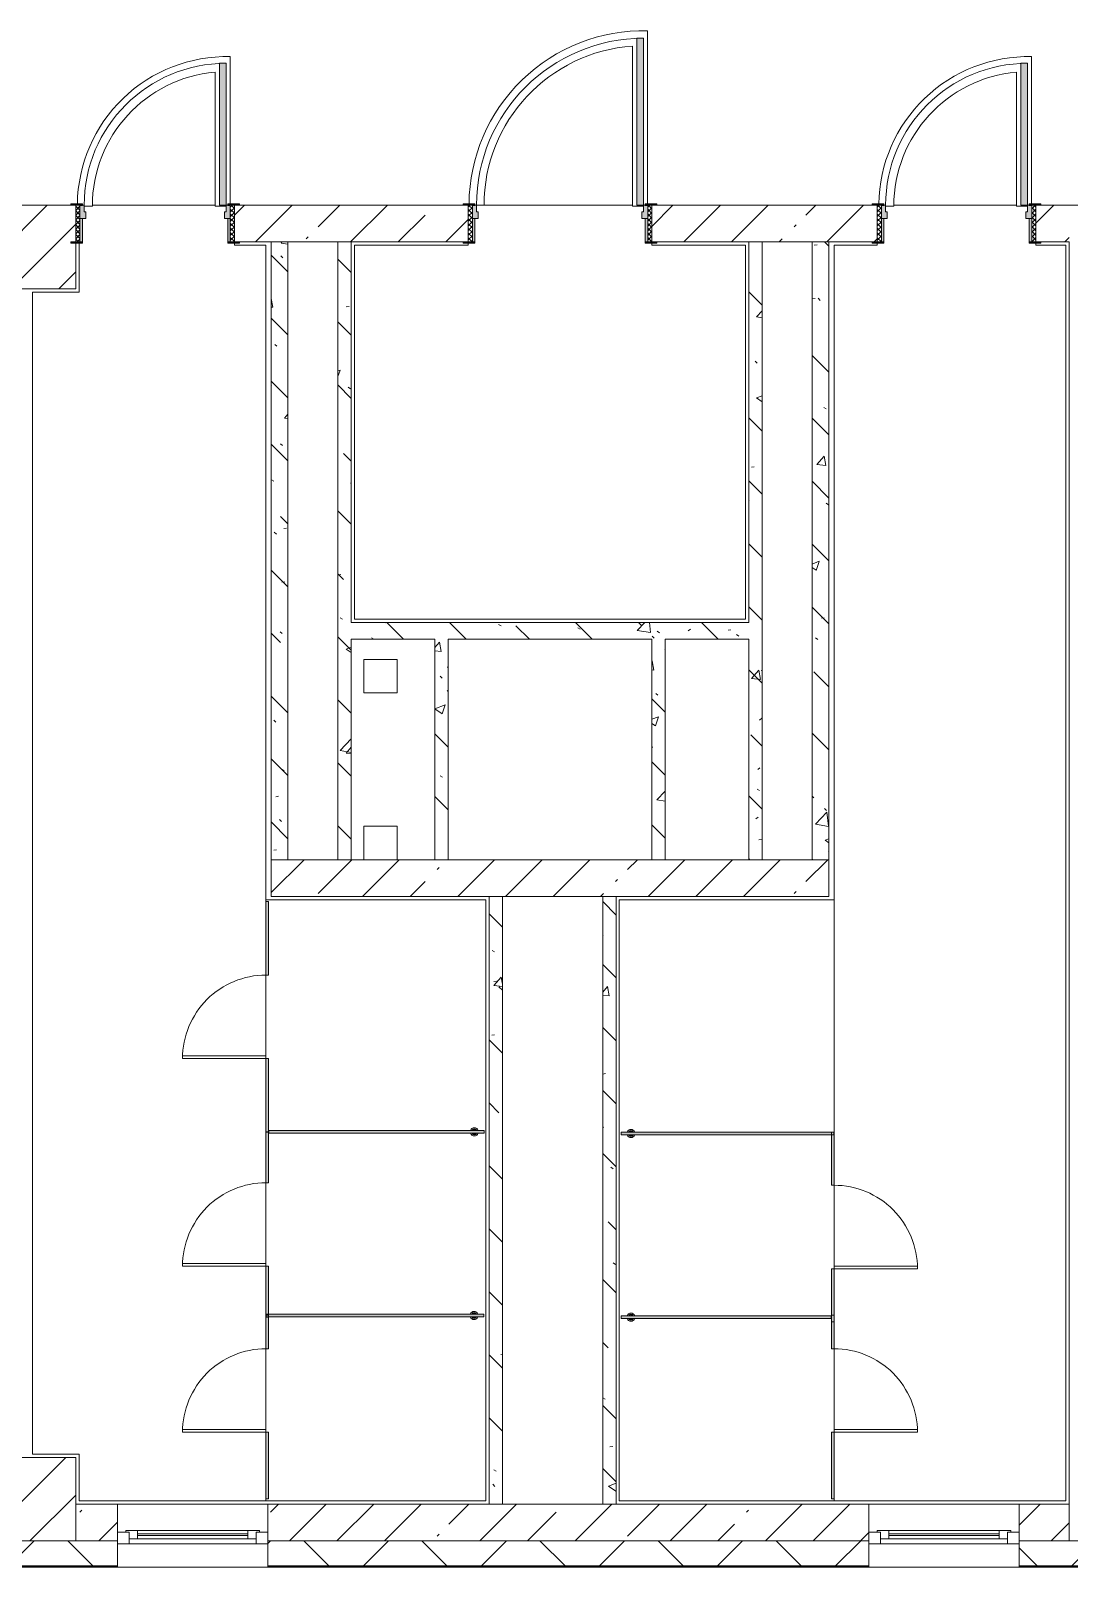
# Model space of a CAD drawing. Header units: millimetres. Extents: x -5524 to 188508, y -8553 to 29000.
# Drawn here: x 127138 to 133358, y -258 to 8945 of the extents above; entities that cross this region are included whole.
import ezdxf

# ---------------------------------------------------------------- set-up
doc = ezdxf.new("R2010")
doc.units = ezdxf.units.MM
for name, color, linetype, lineweight, true_color in [('A-DOOR-4', 7, 'Continuous', 5, 0xaaaaaa), ('A-DOOR-5', 7, 'Continuous', 5, 0xe2e2e2), ('A-DOOR-FRAM-4', 7, 'Continuous', 5, 0xe2e2e2), ('A-DOOR-FRAM-5', 7, 'Continuous', 5, 0xaaaaaa), ('A-FLOR-2', 7, 'Continuous', 5, 0xaaaaaa), ('A-GENM-3', 7, 'Continuous', 5, 0xe2ddcd), ('I-WALL-4', 7, 'Continuous', 5, 0x787878)]:
    doc.layers.add(name, color=color, linetype=linetype, lineweight=lineweight, true_color=true_color)
for name, color, linetype, lineweight in [('A-DOOR-7', 7, 'Continuous', 5), ('A-GENM', 7, 'Continuous', 5), ('A-GLAZ-2', 7, 'Continuous', 5), ('A-WALL', 7, 'Continuous', 9), ('A-WALL-2', 7, 'Continuous', 5), ('I-WALL-2', 7, 'Continuous', 5), ('S-COLS-2', 7, 'Continuous', 5)]:
    doc.layers.add(name, color=color, linetype=linetype, lineweight=lineweight)
pattern_1 = [(45, (61498, 0), (-285.1231, 285.1231), []), (45, (61783.12, 0), (-285.1231, 285.1231), [504.031, -100.806, 16.764, -84.042])]
pattern_2 = [(135, (61498, 0), (-377.1708, -377.1708), [533.4, -88.9, 17.78, -88.9]), (135, (61498, 376.94), (-377.1708, -377.1708), []), (50, (61498, 0), (637.6445, -55.7866), [66.675, -733.425]), (355, (61498, 0), (-123.3494, 668.699), [53.34, -586.74]), (100.451, (61551.14, -4.65), (514.299, 612.908), [56.665, -623.315]), (46.184, (61498, 177.8), (948.7764, -147.15), [100.012, -1100.137]), (96.636, (61577.1, 165.5), (830.909, 865.997), [84.998, -934.973]), (351.184, (61498, 177.8), (830.918, 865.988), [80.01, -880.11]), (21, (61586.9, 133.35), (530.6506, -357.9283), [66.675, -733.425]), (326, (61586.9, 133.35), (216.308, 644.6585), [53.34, -586.74]), (71.451, (61631.1, 103.5), (746.9596, 286.7243), [56.665, -623.315]), (37.5, (61498, 0), (10.8105, 295.9426), [16.764, -562.864, 16.764, -578.866, -588.962]), (37.5, (61498, 0), (10.8105, 295.9426), [-1175.258, 16.764, -572.198]), (7.5, (61498, 0), (233.8692, 350.6318), [16.764, -322.834, 16.764, -549.529, -224.472]), (7.5, (61498, 0), (233.8692, 350.6318), [-905.891, 16.764, -207.708]), (327.5, (61299.75, 0), (474.5678, -20.0513), [16.764, -205.486, 16.764, -676.656, -920.115]), (327.5, (61299.75, 0), (474.5678, -20.0513), [-915.67, 16.764, -903.351]), (317.5, (61210.85, 0), (518.4522, 88.9934), [16.764, -272.161, 16.764, -443.738, -653.415]), (317.5, (61210.85, 0), (518.4522, 88.9934), [-749.427, 16.764, -636.651])]

# ---------------------------------------------------------------- blocks, each defined once
blk = doc.blocks.new('BSC_Колонна _Прямоугольная - 500х500-V42-3_6_1_птичка')
at = {"layer": 'S-COLS-2'}
h = blk.add_hatch(dxfattribs=at)
h.set_pattern_fill('FP_55', color=256, style=0, pattern_type=2)
h.set_pattern_definition([(45, (-65660, -150), (-285.1231, 285.1231), []), (45, (-65374.88, -150), (-285.1231, 285.1231), [504.031, -100.806, 16.764, -84.042])])
h.paths.add_polyline_path([(250, -250), (250, 250), (-250, 250), (-250, -250)])
for p, q in [((250, 250), (-250, 250)), ((-250, 250), (-250, -250)), ((250, -250), (250, 250)), ((-250, -250), (250, -250))]:
    blk.add_line(p, q, dxfattribs=at)
blk = doc.blocks.new('BSC_Колонна _Прямоугольная - 500х500-V45-3_6_1_птичка')
at = {"layer": 'S-COLS-2'}
h = blk.add_hatch(dxfattribs=at)
h.set_pattern_fill('FP_58', color=256, style=0, pattern_type=2)
h.set_pattern_definition([(45, (-65660, -7650), (-285.1231, 285.1231), []), (45, (-65374.88, -7650), (-285.1231, 285.1231), [504.031, -100.806, 16.764, -84.042])])
h.paths.add_polyline_path([(250, -250), (250, 22), (220, 22), (220, 30), (250, 30), (250, 250), (-250, 250), (-250, -250), (220, -250)])
for p, q in [((220, 250), (-250, 250)), ((-250, 250), (-250, -250)), ((250, -250), (250, 22)), ((-250, -250), (250, -250))]:
    blk.add_line(p, q, dxfattribs=at)
blk = doc.blocks.new('120_Окно_СКБ_1Ст - 120_Окно_СКБ_1Ст 900х2500_h_-V60-3_6_1_птичка')
at = {"layer": 'A-GLAZ-2'}
for p, q in [((-450, -127), (-450, -57)), ((-450, -57), (-380, -57)), ((450, -57), (-450, -57)), ((-380, -57), (-380, -127)), ((380, -87), (-380, -87)), ((-380, -87), (-380, -127)), ((-330, -137), (-330, -87)), ((330, -137), (330, -87)), ((380, -127), (380, -57)), ((380, -57), (450, -57)), ((380, -127), (380, -87)), ((450, -57), (450, -127)), ((-380, -127), (-450, -127)), ((-450, -127), (-400, -127)), ((-380, -127), (-400, -127)), ((-400, -127), (-400, -137)), ((-400, -137), (400, -137)), ((400, -137), (-400, -137)), ((-330, -107), (330, -107)), ((330, -117), (-330, -117)), ((450, -127), (380, -127)), ((400, -127), (380, -127)), ((400, -127), (450, -127)), ((400, -137), (400, -127))]:
    blk.add_line(p, q, dxfattribs=at)
blk = doc.blocks.new('110_Дверь_СКБ_1Ст_Внутренняя1 - Д-7_л__950x2100h_Туалет-21784696-3_6_1_птичка')
at = {"layer": 'A-DOOR-4'}
h = blk.add_hatch(dxfattribs=at)
h.set_pattern_fill('FP_84', color=256, style=0, pattern_type=2)
h.set_pattern_definition([(135, (1826.41, 174.685), (-14.14214, -14.14214), []), (225, (1826.41, 174.685), (14.14214, -14.14214), [])])
h.paths.add_polyline_path([(487.5, -110), (487.5, 110), (462.5, 110), (462.5, -110)])
at = {"layer": 'A-DOOR-5'}
h = blk.add_hatch(color=256, dxfattribs=at)
h.paths.add_polyline_path([(462.5, 30), (462.5, 110), (437.5, 110), (437.5, 70), (427.5, 70), (427.5, 30)])
h.paths.add_polyline_path([(-402.5, 30), (-402.5, 70), (-412.5, 70), (-412.5, 110), (-437.5, 110), (-437.5, 30)])
at = {"layer": 'A-DOOR-FRAM-4'}
for points in [[(397.5, 110), (437.5, 110), (437.5, 960), (397.5, 960), (397.5, 539.7)], [(-422.5, 110), (-422.5, 118), (-492.5, 118), (-492.5, 110)], [(517.5, 110), (517.5, 118), (447.5, 118), (447.5, 110)], [(-422.5, -110), (-422.5, 30), (-437.5, 30), (-437.5, -110)], [(462.5, -110), (462.5, 30), (447.5, 30), (447.5, -110)], [(-422.5, -118), (-422.5, -110), (-492.5, -110), (-492.5, -118)], [(517.5, -118), (517.5, -110), (447.5, -110), (447.5, -118)]]:
    blk.add_hatch(color=256, dxfattribs=at).paths.add_polyline_path(points)
at = {"layer": 'A-DOOR-FRAM-5'}
h = blk.add_hatch(dxfattribs=at)
h.set_pattern_fill('FP_85', color=256, style=0, pattern_type=2)
h.set_pattern_definition([(45, (-296.384, 174.685), (-14.1421, 14.1421), []), (135, (-296.384, 174.685), (-14.1421, -14.1421), [])])
h.paths.add_polyline_path([(-437.5, -110), (-437.5, 110), (-462.5, 110), (-462.5, -110)])
at = {"layer": 'A-DOOR-4'}
for p, q in [((437.5, 960), (397.5, 960)), ((397.5, 960), (397.5, 110)), ((437.5, 110), (437.5, 960)), ((397.5, 110), (437.5, 110))]:
    blk.add_line(p, q, dxfattribs=at)
blk.add_arc((437.5, 110), 850, 90, 180, dxfattribs=at)
at = {"layer": 'A-DOOR-FRAM-5'}
for p, q in [((-422.5, 118), (-492.5, 118)), ((-492.5, 118), (-492.5, 110)), ((-492.5, 110), (-422.5, 110)), ((-437.5, 110), (-462.5, 110)), ((-462.5, 110), (-462.5, -110)), ((-412.5, 110), (-437.5, 110)), ((-437.5, 110), (-437.5, 30)), ((-437.5, -110), (-437.5, 110)), ((-422.5, 110), (-437.5, 110)), ((-437.5, 110), (-437.5, 109)), ((-437.5, 109), (-422.5, 109)), ((-422.5, 110), (-422.5, 118)), ((-422.5, 109), (-422.5, 110)), ((-412.5, 70), (-412.5, 110)), ((437.5, 110), (437.5, 70)), ((462.5, 110), (437.5, 110)), ((517.5, 118), (447.5, 118)), ((447.5, 118), (447.5, 110)), ((462.5, 110), (447.5, 110)), ((447.5, 110), (447.5, 109)), ((447.5, 110), (517.5, 110)), ((447.5, 109), (462.5, 109)), ((462.5, 30), (462.5, 110)), ((487.5, 110), (462.5, 110)), ((462.5, 110), (462.5, -110)), ((462.5, 109), (462.5, 110)), ((487.5, -110), (487.5, 110)), ((517.5, 110), (517.5, 118)), ((-437.5, 30), (-402.5, 30)), ((-422.5, 30), (-437.5, 30)), ((-437.5, 30), (-437.5, -110)), ((-422.5, -110), (-422.5, 30)), ((-402.5, 70), (-412.5, 70)), ((-402.5, 30), (-402.5, 70)), ((437.5, 70), (427.5, 70)), ((427.5, 70), (427.5, 30)), ((427.5, 30), (462.5, 30)), ((462.5, 30), (447.5, 30)), ((447.5, 30), (447.5, -110)), ((462.5, -110), (462.5, 30)), ((-422.5, -110), (-492.5, -110)), ((-492.5, -110), (-492.5, -118)), ((-492.5, -118), (-422.5, -118)), ((-462.5, -110), (-437.5, -110)), ((-437.5, -110), (-422.5, -110)), ((-422.5, -118), (-422.5, -110)), ((447.5, -110), (462.5, -110)), ((517.5, -110), (447.5, -110)), ((447.5, -110), (447.5, -118)), ((447.5, -118), (517.5, -118)), ((462.5, -110), (487.5, -110)), ((517.5, -118), (517.5, -110))]:
    blk.add_line(p, q, dxfattribs=at)
blk = doc.blocks.new('110_Дверь_СКБ_1Ст_Внутренняя1 - Д-4 1100x2100h_су мгн-V69-3_6_1_птичка')
at = {"layer": 'A-DOOR-4'}
h = blk.add_hatch(dxfattribs=at)
h.set_pattern_fill('FP_38', color=256, style=0, pattern_type=2)
h.set_pattern_definition([(135, (1751.41, 174.685), (-14.14214, -14.14214), []), (225, (1751.41, 174.685), (14.14214, -14.14214), [])])
h.paths.add_polyline_path([(562.5, -110), (562.5, 110), (537.5, 110), (537.5, -110)])
at = {"layer": 'A-DOOR-5'}
h = blk.add_hatch(color=256, dxfattribs=at)
h.paths.add_polyline_path([(537.5, 30), (537.5, 110), (512.5, 110), (512.5, 70), (502.5, 70), (502.5, 30)])
h.paths.add_polyline_path([(-477.5, 30), (-477.5, 70), (-487.5, 70), (-487.5, 110), (-512.5, 110), (-512.5, 30)])
at = {"layer": 'A-DOOR-FRAM-4'}
for points in [[(472.5, 110), (512.5, 110), (512.5, 1110), (472.5, 1110)], [(-497.5, 110), (-497.5, 118), (-567.5, 118), (-567.5, 110)], [(592.5, 110), (592.5, 118), (522.5, 118), (522.5, 110)], [(-497.5, -110), (-497.5, 30), (-512.5, 30), (-512.5, -110)], [(537.5, -110), (537.5, 30), (522.5, 30), (522.5, -110)], [(-497.5, -118), (-497.5, -110), (-567.5, -110), (-567.5, -118)], [(592.5, -118), (592.5, -110), (522.5, -110), (522.5, -118)]]:
    blk.add_hatch(color=256, dxfattribs=at).paths.add_polyline_path(points)
at = {"layer": 'A-DOOR-FRAM-5'}
h = blk.add_hatch(dxfattribs=at)
h.set_pattern_fill('FP_39', color=256, style=0, pattern_type=2)
h.set_pattern_definition([(45, (-371.384, 174.685), (-14.1421, 14.1421), []), (135, (-371.384, 174.685), (-14.1421, -14.1421), [])])
h.paths.add_polyline_path([(-512.5, -110), (-512.5, 110), (-537.5, 110), (-537.5, -110)])
at = {"layer": 'A-DOOR-4'}
for p, q in [((512.5, 1110), (472.5, 1110)), ((472.5, 1110), (472.5, 110)), ((512.5, 110), (512.5, 1110)), ((472.5, 110), (512.5, 110))]:
    blk.add_line(p, q, dxfattribs=at)
blk.add_arc((512.5, 110), 1000, 90, 180, dxfattribs=at)
at = {"layer": 'A-DOOR-FRAM-5'}
for p, q in [((-497.5, 118), (-567.5, 118)), ((-567.5, 118), (-567.5, 110)), ((-567.5, 110), (-497.5, 110)), ((-512.5, 110), (-537.5, 110)), ((-537.5, 110), (-537.5, -110)), ((-487.5, 110), (-512.5, 110)), ((-512.5, 110), (-512.5, 30)), ((-512.5, -110), (-512.5, 110)), ((-497.5, 110), (-512.5, 110)), ((-512.5, 110), (-512.5, 109)), ((-512.5, 109), (-497.5, 109)), ((-497.5, 110), (-497.5, 118)), ((-497.5, 109), (-497.5, 110)), ((-487.5, 70), (-487.5, 110)), ((512.5, 110), (512.5, 70)), ((537.5, 110), (512.5, 110)), ((592.5, 118), (522.5, 118)), ((522.5, 118), (522.5, 110)), ((537.5, 110), (522.5, 110)), ((522.5, 110), (522.5, 109)), ((522.5, 110), (592.5, 110)), ((522.5, 109), (537.5, 109)), ((537.5, 30), (537.5, 110)), ((562.5, 110), (537.5, 110)), ((537.5, 110), (537.5, -110)), ((537.5, 109), (537.5, 110)), ((562.5, -110), (562.5, 110)), ((592.5, 110), (592.5, 118)), ((-512.5, 30), (-477.5, 30)), ((-497.5, 30), (-512.5, 30)), ((-512.5, 30), (-512.5, -110)), ((-497.5, -110), (-497.5, 30)), ((-477.5, 70), (-487.5, 70)), ((-477.5, 30), (-477.5, 70)), ((512.5, 70), (502.5, 70)), ((502.5, 70), (502.5, 30)), ((502.5, 30), (537.5, 30)), ((537.5, 30), (522.5, 30)), ((522.5, 30), (522.5, -110)), ((537.5, -110), (537.5, 30)), ((-497.5, -110), (-567.5, -110)), ((-567.5, -110), (-567.5, -118)), ((-567.5, -118), (-497.5, -118)), ((-537.5, -110), (-512.5, -110)), ((-512.5, -110), (-497.5, -110)), ((-497.5, -118), (-497.5, -110)), ((522.5, -110), (537.5, -110)), ((592.5, -110), (522.5, -110)), ((522.5, -110), (522.5, -118)), ((522.5, -118), (592.5, -118)), ((537.5, -110), (562.5, -110)), ((592.5, -118), (592.5, -110))]:
    blk.add_line(p, q, dxfattribs=at)
blk = doc.blocks.new('131_Сантехническая перегородка_Дверь_ поз_4 - СД-1-V149-3_6_1_птичка')
at = {"layer": 'A-GENM-3'}
for points in [[(-190, -8), (250, -8), (250, 8), (-190, 8)], [(750, -8), (1190, -8), (1190, 8), (750, 8)]]:
    blk.add_hatch(color=256, dxfattribs=at).paths.add_polyline_path(points)
at = {"layer": 'A-DOOR-7'}
for p, q in [((266, 508), (250, 508)), ((250, 8), (250, 508)), ((266, 8), (266, 508)), ((266, 8), (250, 8))]:
    blk.add_line(p, q, dxfattribs=at)
blk.add_arc((250, 8), 500, 360, 90, dxfattribs=at)
at = {"layer": 'A-GENM'}
for p, q in [((250, 8), (-190, 8)), ((-190, 8), (-190, -8)), ((250, -8), (250, 8)), ((1190, 8), (750, 8)), ((750, 8), (750, -8)), ((1190, -8), (1190, 8)), ((-190, -8), (250, -8)), ((750, -8), (1190, -8))]:
    blk.add_line(p, q, dxfattribs=at)
blk = doc.blocks.new('131_Сантехническая перегородка_Дверь - СД-1-V150-3_6_1_птичка')
at = {"layer": 'A-GENM-3'}
for points in [[(0, -8), (317.3, -8), (317.3, 8), (0, 8)], [(817.3, -8), (1134.7, -8), (1134.7, 8), (817.3, 8)]]:
    blk.add_hatch(color=256, dxfattribs=at).paths.add_polyline_path(points)
at = {"layer": 'A-DOOR-7'}
for p, q in [((333.3, -8), (317.3, -8)), ((317.3, -8), (317.3, -508)), ((333.3, -8), (333.3, -508)), ((333.3, -508), (317.3, -508))]:
    blk.add_line(p, q, dxfattribs=at)
blk.add_arc((317.3, -8), 500, 270, 0, dxfattribs=at)
at = {"layer": 'A-GENM'}
for p, q in [((317.3, 8), (0, 8)), ((0, 8), (0, -8)), ((317.3, -8), (317.3, 8)), ((1134.7, 8), (817.3, 8)), ((817.3, 8), (817.3, -8)), ((1134.7, -8), (1134.7, 8)), ((0, -8), (317.3, -8)), ((817.3, -8), (1134.7, -8))]:
    blk.add_line(p, q, dxfattribs=at)
blk = doc.blocks.new('131_Сантехническая перегородка_Дверь - СД-1-V151-3_6_1_птичка')
at = {"layer": 'A-GENM-3'}
for points in [[(0, -8), (305.2, -8), (305.2, 8), (0, 8)], [(805.2, -8), (1110.4, -8), (1110.4, 8), (805.2, 8)]]:
    blk.add_hatch(color=256, dxfattribs=at).paths.add_polyline_path(points)
at = {"layer": 'A-DOOR-7'}
for p, q in [((321.2, 508), (305.2, 508)), ((305.2, 8), (305.2, 508)), ((321.2, 8), (321.2, 508)), ((321.2, 8), (305.2, 8))]:
    blk.add_line(p, q, dxfattribs=at)
blk.add_arc((305.2, 8), 500, 360, 90, dxfattribs=at)
at = {"layer": 'A-GENM'}
for p, q in [((305.2, 8), (0, 8)), ((0, 8), (0, -8)), ((305.2, -8), (305.2, 8)), ((1110.4, 8), (805.2, 8)), ((805.2, 8), (805.2, -8)), ((1110.4, -8), (1110.4, 8)), ((0, -8), (305.2, -8)), ((805.2, -8), (1110.4, -8))]:
    blk.add_line(p, q, dxfattribs=at)
blk = doc.blocks.new('131_Сантехническая перегородка_Дверь_сдвиг_ - СД-1-V152-3_6_1_птичка')
at = {"layer": 'A-GENM-3'}
for points in [[(0, -8), (400, -8), (400, 8), (0, 8)], [(900, -8), (1100, -8), (1100, 8), (900, 8)]]:
    blk.add_hatch(color=256, dxfattribs=at).paths.add_polyline_path(points)
at = {"layer": 'A-DOOR-7'}
for p, q in [((416, 508), (400, 508)), ((400, 8), (400, 508)), ((416, 8), (416, 508)), ((416, 8), (400, 8))]:
    blk.add_line(p, q, dxfattribs=at)
blk.add_arc((400, 8), 500, 360, 90, dxfattribs=at)
at = {"layer": 'A-GENM'}
for p, q in [((400, 8), (0, 8)), ((0, 8), (0, -8)), ((400, -8), (400, 8)), ((1100, 8), (900, 8)), ((900, 8), (900, -8)), ((1100, -8), (1100, 8)), ((0, -8), (400, -8)), ((900, -8), (1100, -8))]:
    blk.add_line(p, q, dxfattribs=at)
blk = doc.blocks.new('131_Сантехническая перегородка_Дверь_сдвиг_ - СД-1-V153-3_6_1_птичка')
at = {"layer": 'A-GENM-3'}
for points in [[(0, -8), (400, -8), (400, 8), (0, 8)], [(900, -8), (1100, -8), (1100, 8), (900, 8)]]:
    blk.add_hatch(color=256, dxfattribs=at).paths.add_polyline_path(points)
at = {"layer": 'A-DOOR-7'}
for p, q in [((416, -8), (400, -8)), ((400, -8), (400, -508)), ((416, -8), (416, -508)), ((416, -508), (400, -508))]:
    blk.add_line(p, q, dxfattribs=at)
blk.add_arc((400, -8), 500, 270, 0, dxfattribs=at)
at = {"layer": 'A-GENM'}
for p, q in [((400, 8), (0, 8)), ((0, 8), (0, -8)), ((400, -8), (400, 8)), ((1100, 8), (900, 8)), ((900, 8), (900, -8)), ((1100, -8), (1100, 8)), ((0, -8), (400, -8)), ((900, -8), (1100, -8))]:
    blk.add_line(p, q, dxfattribs=at)
blk = doc.blocks.new('131_Сантехническая перегородка - СП-4-V154-3_6_1_птичка')
at = {"layer": 'A-GENM-3'}
blk.add_hatch(color=256, dxfattribs=at).paths.add_polyline_path([(1330, -8), (1330, 8), (55.2, 8), (55.2, -8), (796.4, -8)])
at = {"layer": 'A-GENM'}
for p, q in [((1330, 8), (55.2, 8)), ((55.2, 8), (55.2, -8)), ((1330, -8), (1330, 8)), ((55.2, -8), (1330, -8))]:
    blk.add_line(p, q, dxfattribs=at)
at = {"layer": 'A-GENM', "flags": 128}
for points in [[(126.7, 8), (126.3, 8.5), (126, 9), (125.6, 9.5), (125.2, 9.9), (124.8, 10.4), (124.4, 10.8), (123.9, 11.2), (123.5, 11.6), (123, 12), (122.5, 12.3), (122, 12.7), (121.5, 13), (121, 13.3), (120.5, 13.6), (119.9, 13.8), (119.4, 14), (118.8, 14.3), (118.2, 14.4), (117.6, 14.6), (117, 14.7), (116.5, 14.9), (115.9, 14.9), (115.3, 15), (114.7, 15.1), (114.1, 15.1), (113.5, 15.1), (112.8, 15), (112.2, 15), (111.7, 14.9), (111.1, 14.8), (110.5, 14.7), (109.9, 14.5), (109.3, 14.4), (108.7, 14.2), (108.2, 13.9), (107.6, 13.7), (107.1, 13.4), (106.5, 13.2), (106, 12.9), (105.5, 12.5), (105, 12.2), (104.5, 11.8), (104.1, 11.4), (103.6, 11), (103.2, 10.6), (102.8, 10.2), (102.4, 9.7), (102, 9.3), (101.6, 8.8), (101.3, 8.3), (101.1, 8)], [(101.1, -8), (101.4, -8.5), (101.8, -9), (102.2, -9.5), (102.6, -9.9), (103, -10.4), (103.4, -10.8), (103.8, -11.2), (104.3, -11.6), (104.7, -12), (105.2, -12.3), (105.7, -12.7), (106.2, -13), (106.8, -13.3), (107.3, -13.6), (107.9, -13.8), (108.4, -14), (109, -14.3), (109.6, -14.4), (110.1, -14.6), (110.7, -14.7), (111.3, -14.9), (111.9, -14.9), (112.5, -15), (113.1, -15.1), (113.7, -15.1), (114.3, -15.1), (114.9, -15), (115.5, -15), (116.1, -14.9), (116.7, -14.8), (117.3, -14.7), (117.9, -14.5), (118.5, -14.4), (119, -14.2), (119.6, -13.9), (120.2, -13.7), (120.7, -13.4), (121.2, -13.2), (121.7, -12.9), (122.3, -12.5), (122.7, -12.2), (123.2, -11.8), (123.7, -11.4), (124.1, -11), (124.6, -10.6), (125, -10.2), (125.4, -9.7), (125.8, -9.3), (126.1, -8.8), (126.5, -8.3), (126.7, -8)]]:
    blk.add_lwpolyline(points, dxfattribs=at)
at = {"layer": 'A-GENM'}
for radius, start, end in [(24.6, 19.91127, 160.08873), (17.6, 45, 135), (17.6, 45, 135), (15.1, 45, 135), (24.6, 199.91127, 340.08873), (17.6, 225, 315), (17.6, 225, 315), (15.1, 225, 315)]:
    blk.add_arc((113.9, 0), radius, start, end, dxfattribs=at)
blk = doc.blocks.new('131_Сантехническая перегородка - СП-4-V155-3_6_1_птичка')
at = {"layer": 'A-GENM-3'}
blk.add_hatch(color=256, dxfattribs=at).paths.add_polyline_path([(1330, -8), (1330, 8), (71.3, 8), (71.3, -8), (812.6, -8)])
at = {"layer": 'A-GENM'}
for p, q in [((1330, 8), (71.3, 8)), ((71.3, 8), (71.3, -8)), ((1330, -8), (1330, 8)), ((71.3, -8), (1330, -8))]:
    blk.add_line(p, q, dxfattribs=at)
at = {"layer": 'A-GENM', "flags": 128}
for points in [[(142.8, 8), (142.5, 8.5), (142.1, 9), (141.8, 9.5), (141.4, 9.9), (141, 10.4), (140.5, 10.8), (140.1, 11.2), (139.6, 11.6), (139.2, 12), (138.7, 12.3), (138.2, 12.7), (137.7, 13), (137.1, 13.3), (136.6, 13.6), (136.1, 13.8), (135.5, 14), (134.9, 14.3), (134.4, 14.4), (133.8, 14.6), (133.2, 14.7), (132.6, 14.9), (132, 14.9), (131.4, 15), (130.8, 15.1), (130.2, 15.1), (129.6, 15.1), (129, 15), (128.4, 15), (127.8, 14.9), (127.2, 14.8), (126.6, 14.7), (126, 14.5), (125.4, 14.4), (124.9, 14.2), (124.3, 13.9), (123.8, 13.7), (123.2, 13.4), (122.7, 13.2), (122.2, 12.9), (121.7, 12.5), (121.2, 12.2), (120.7, 11.8), (120.2, 11.4), (119.8, 11), (119.3, 10.6), (118.9, 10.2), (118.5, 9.7), (118.1, 9.3), (117.8, 8.8), (117.4, 8.3), (117.3, 8)], [(117.3, -8), (117.6, -8.5), (117.9, -9), (118.3, -9.5), (118.7, -9.9), (119.1, -10.4), (119.5, -10.8), (120, -11.2), (120.4, -11.6), (120.9, -12), (121.4, -12.3), (121.9, -12.7), (122.4, -13), (122.9, -13.3), (123.5, -13.6), (124, -13.8), (124.6, -14), (125.1, -14.3), (125.7, -14.4), (126.3, -14.6), (126.9, -14.7), (127.5, -14.9), (128.1, -14.9), (128.7, -15), (129.3, -15.1), (129.9, -15.1), (130.5, -15.1), (131.1, -15), (131.7, -15), (132.3, -14.9), (132.9, -14.8), (133.4, -14.7), (134, -14.5), (134.6, -14.4), (135.2, -14.2), (135.7, -13.9), (136.3, -13.7), (136.8, -13.4), (137.4, -13.2), (137.9, -12.9), (138.4, -12.5), (138.9, -12.2), (139.4, -11.8), (139.8, -11.4), (140.3, -11), (140.7, -10.6), (141.1, -10.2), (141.5, -9.7), (141.9, -9.3), (142.3, -8.8), (142.6, -8.3), (142.8, -8)]]:
    blk.add_lwpolyline(points, dxfattribs=at)
at = {"layer": 'A-GENM'}
for radius, start, end in [(24.6, 19.91127, 160.08873), (17.6, 45, 135), (17.6, 45, 135), (15.1, 45, 135), (24.6, 199.91127, 340.08873), (17.6, 225, 315), (17.6, 225, 315), (15.1, 225, 315)]:
    blk.add_arc((130, 0), radius, start, end, dxfattribs=at)
blk = doc.blocks.new('131_Сантехническая перегородка - СП-4-V156-3_6_1_птичка')
at = {"layer": 'A-GENM-3'}
blk.add_hatch(color=256, dxfattribs=at).paths.add_polyline_path([(1330, 8), (39.9, 8), (39.9, -8), (1330, -8)])
at = {"layer": 'A-GENM'}
for p, q in [((1330, 8), (39.9, 8)), ((39.9, 8), (39.9, -8)), ((1330, -8), (1330, 8)), ((39.9, -8), (1330, -8))]:
    blk.add_line(p, q, dxfattribs=at)
at = {"layer": 'A-GENM', "flags": 128}
for points in [[(111.4, 8), (111, 8.5), (110.7, 9), (110.3, 9.5), (109.9, 9.9), (109.5, 10.4), (109.1, 10.8), (108.6, 11.2), (108.2, 11.6), (107.7, 12), (107.2, 12.3), (106.7, 12.7), (106.2, 13), (105.7, 13.3), (105.2, 13.6), (104.6, 13.8), (104, 14), (103.5, 14.3), (102.9, 14.4), (102.3, 14.6), (101.7, 14.7), (101.1, 14.9), (100.6, 14.9), (100, 15), (99.4, 15.1), (98.7, 15.1), (98.1, 15.1), (97.5, 15), (96.9, 15), (96.3, 14.9), (95.8, 14.8), (95.2, 14.7), (94.6, 14.5), (94, 14.4), (93.4, 14.2), (92.9, 13.9), (92.3, 13.7), (91.8, 13.4), (91.2, 13.2), (90.7, 12.9), (90.2, 12.5), (89.7, 12.2), (89.2, 11.8), (88.8, 11.4), (88.3, 11), (87.9, 10.6), (87.5, 10.2), (87.1, 9.7), (86.7, 9.3), (86.3, 8.8), (86, 8.3), (85.8, 8)], [(85.8, -8), (86.1, -8.5), (86.5, -9), (86.9, -9.5), (87.2, -9.9), (87.6, -10.4), (88.1, -10.8), (88.5, -11.2), (89, -11.6), (89.4, -12), (89.9, -12.3), (90.4, -12.7), (90.9, -13), (91.5, -13.3), (92, -13.6), (92.6, -13.8), (93.1, -14), (93.7, -14.3), (94.3, -14.4), (94.8, -14.6), (95.4, -14.7), (96, -14.9), (96.6, -14.9), (97.2, -15), (97.8, -15.1), (98.4, -15.1), (99, -15.1), (99.6, -15), (100.2, -15), (100.8, -14.9), (101.4, -14.8), (102, -14.7), (102.6, -14.5), (103.2, -14.4), (103.7, -14.2), (104.3, -13.9), (104.8, -13.7), (105.4, -13.4), (105.9, -13.2), (106.4, -12.9), (106.9, -12.5), (107.4, -12.2), (107.9, -11.8), (108.4, -11.4), (108.8, -11), (109.3, -10.6), (109.7, -10.2), (110.1, -9.7), (110.5, -9.3), (110.8, -8.8), (111.2, -8.3), (111.4, -8)]]:
    blk.add_lwpolyline(points, dxfattribs=at)
at = {"layer": 'A-GENM'}
for radius, start, end in [(24.6, 19.91127, 160.08873), (17.6, 45, 135), (17.6, 45, 135), (15.1, 45, 135), (24.6, 199.91127, 340.08873), (17.6, 225, 315), (17.6, 225, 315), (15.1, 225, 315)]:
    blk.add_arc((98.6, 0), radius, start, end, dxfattribs=at)
blk = doc.blocks.new('131_Сантехническая перегородка - СП-4-V157-3_6_1_птичка')
at = {"layer": 'A-GENM-3'}
blk.add_hatch(color=256, dxfattribs=at).paths.add_polyline_path([(1330, 8), (25.5, 8), (25.5, -8), (1330, -8)])
at = {"layer": 'A-GENM'}
for p, q in [((1330, 8), (25.5, 8)), ((25.5, 8), (25.5, -8)), ((1330, -8), (1330, 8)), ((25.5, -8), (1330, -8))]:
    blk.add_line(p, q, dxfattribs=at)
at = {"layer": 'A-GENM', "flags": 128}
for points in [[(97, 8), (96.7, 8.5), (96.3, 9), (95.9, 9.5), (95.5, 9.9), (95.1, 10.4), (94.7, 10.8), (94.3, 11.2), (93.8, 11.6), (93.3, 12), (92.9, 12.3), (92.4, 12.7), (91.8, 13), (91.3, 13.3), (90.8, 13.6), (90.2, 13.8), (89.7, 14), (89.1, 14.3), (88.5, 14.4), (88, 14.6), (87.4, 14.7), (86.8, 14.9), (86.2, 14.9), (85.6, 15), (85, 15.1), (84.4, 15.1), (83.8, 15.1), (83.2, 15), (82.6, 15), (82, 14.9), (81.4, 14.8), (80.8, 14.7), (80.2, 14.5), (79.6, 14.4), (79.1, 14.2), (78.5, 13.9), (77.9, 13.7), (77.4, 13.4), (76.9, 13.2), (76.4, 12.9), (75.8, 12.5), (75.3, 12.2), (74.9, 11.8), (74.4, 11.4), (74, 11), (73.5, 10.6), (73.1, 10.2), (72.7, 9.7), (72.3, 9.3), (72, 8.8), (71.6, 8.3), (71.4, 8)], [(71.4, -8), (71.8, -8.5), (72.1, -9), (72.5, -9.5), (72.9, -9.9), (73.3, -10.4), (73.7, -10.8), (74.1, -11.2), (74.6, -11.6), (75.1, -12), (75.6, -12.3), (76.1, -12.7), (76.6, -13), (77.1, -13.3), (77.6, -13.6), (78.2, -13.8), (78.7, -14), (79.3, -14.3), (79.9, -14.4), (80.5, -14.6), (81.1, -14.7), (81.6, -14.9), (82.2, -14.9), (82.8, -15), (83.4, -15.1), (84, -15.1), (84.6, -15.1), (85.2, -15), (85.8, -15), (86.4, -14.9), (87, -14.8), (87.6, -14.7), (88.2, -14.5), (88.8, -14.4), (89.4, -14.2), (89.9, -13.9), (90.5, -13.7), (91, -13.4), (91.6, -13.2), (92.1, -12.9), (92.6, -12.5), (93.1, -12.2), (93.6, -11.8), (94, -11.4), (94.5, -11), (94.9, -10.6), (95.3, -10.2), (95.7, -9.7), (96.1, -9.3), (96.5, -8.8), (96.8, -8.3), (97, -8)]]:
    blk.add_lwpolyline(points, dxfattribs=at)
at = {"layer": 'A-GENM'}
for radius, start, end in [(24.6, 19.91127, 160.08873), (17.6, 45, 135), (17.6, 45, 135), (15.1, 45, 135), (24.6, 199.91127, 340.08873), (17.6, 225, 315), (17.6, 225, 315), (15.1, 225, 315)]:
    blk.add_arc((84.2, 0), radius, start, end, dxfattribs=at)

msp = doc.modelspace()

# ---------------------------------------------------------------- hatches: boundary and pattern name
at = {"layer": 'A-WALL-2'}
h = msp.add_hatch(dxfattribs=at)
h.set_pattern_fill('FP_68', color=256, style=0, pattern_type=2)
h.set_pattern_definition([(45, (61498, 0), (-353.5534, 353.5534), []), (135, (61498, 0), (-353.5534, -353.5534), [])])
h.paths.add_polyline_path([(137198, -250), (137198, -100), (133058, -100), (133058, -250), (137008.3, -250)])
h.paths.add_polyline_path([(123108, -250), (123108, -100), (122408, -100), (122408, -250), (123025.6, -250)])
h.paths.add_polyline_path([(125208, -250), (125758, -250), (125758, -100), (125208, -100)])
h.paths.add_polyline_path([(127408, -250), (127658, -250), (127658, -100), (126658, -100), (126658, -250), (126908, -250)])
h.paths.add_polyline_path([(131415.2, -250), (132158, -250), (132158, -100), (128558, -100), (128558, -250), (129550.9, -250)])
h.paths.add_polyline_path([(118364.7, -250), (119308, -250), (119308, -100), (118125.1, -100), (118125.1, -250)])
at = {"layer": 'I-WALL-2'}
h = msp.add_hatch(dxfattribs=at)
h.set_pattern_fill('FP_64', color=256, style=0, pattern_type=2)
h.set_pattern_definition(pattern_1)
h.paths.add_polyline_path([(129058, 7680), (129758, 7680), (129758, 7900), (128358, 7900), (128358, 7680), (128978, 7680)])
h.paths.add_polyline_path([(133279.6, 7680), (133358, 7680), (133358, 7900), (133158, 7900), (133158, 7680), (133188, 7680)])
h.paths.add_polyline_path([(130858, 7680), (132208, 7680), (132208, 7900), (130858, 7900), (130858, 7751.2)])
h = msp.add_hatch(dxfattribs=at)
h.set_pattern_fill('FP_64', color=256, style=0, pattern_type=2)
h.set_pattern_definition(pattern_1)
h.paths.add_polyline_path([(129883, 3760), (131918, 3760), (131918, 3980), (128578, 3980), (128578, 3760), (129550.9, 3760)])
h = msp.add_hatch(dxfattribs=at)
h.set_pattern_fill('FP_64', color=256, style=0, pattern_type=2)
h.set_pattern_definition(pattern_1)
h.paths.add_polyline_path([(127658, -100), (127658, 120), (127408, 120), (127408, -100)])
h.paths.add_polyline_path([(128558, -100), (132158, -100), (132158, 120), (128558, 120)])
h.paths.add_polyline_path([(133279.6, -100), (133358, -100), (133358, 120), (133058, 120), (133058, -100)])
at = {"layer": 'I-WALL-4'}
h = msp.add_hatch(dxfattribs=at)
h.set_pattern_fill('FP_72', color=256, style=0, pattern_type=2)
h.set_pattern_definition(pattern_2)
h.paths.add_polyline_path([(128678, 3980), (128678, 7680), (128578, 7680), (128578, 3980)])
h = msp.add_hatch(dxfattribs=at)
h.set_pattern_fill('FP_72', color=256, style=0, pattern_type=2)
h.set_pattern_definition(pattern_2)
h.paths.add_polyline_path([(128978, 3980), (129058, 3980), (129058, 7680), (128978, 7680), (128978, 4280.4)])
h = msp.add_hatch(dxfattribs=at)
h.set_pattern_fill('FP_72', color=256, style=0, pattern_type=2)
h.set_pattern_definition(pattern_2)
h.paths.add_polyline_path([(131518, 3980), (131518, 7680), (131438, 7680), (131438, 3980)])
h = msp.add_hatch(dxfattribs=at)
h.set_pattern_fill('FP_72', color=256, style=0, pattern_type=2)
h.set_pattern_definition(pattern_2)
h.paths.add_polyline_path([(131918, 3980), (131918, 7680), (131818, 7680), (131818, 3980)])
h = msp.add_hatch(dxfattribs=at)
h.set_pattern_fill('FP_72', color=256, style=0, pattern_type=2)
h.set_pattern_definition(pattern_2)
h.paths.add_polyline_path([(131438, 5300), (131438, 5400), (129058, 5400), (129058, 5300), (130938, 5300)])
h = msp.add_hatch(dxfattribs=at)
h.set_pattern_fill('FP_72', color=256, style=0, pattern_type=2)
h.set_pattern_definition(pattern_2)
h.paths.add_polyline_path([(129638, 3980), (129638, 5300), (129558, 5300), (129558, 3980)])
h = msp.add_hatch(dxfattribs=at)
h.set_pattern_fill('FP_72', color=256, style=0, pattern_type=2)
h.set_pattern_definition(pattern_2)
h.paths.add_polyline_path([(130938, 3980), (130938, 5300), (130858, 5300), (130858, 3980)])
h = msp.add_hatch(dxfattribs=at)
h.set_pattern_fill('FP_72', color=256, style=0, pattern_type=2)
h.set_pattern_definition(pattern_2)
h.paths.add_polyline_path([(129963, 120), (129963, 3760), (129883, 3760), (129883, 120)])
h = msp.add_hatch(dxfattribs=at)
h.set_pattern_fill('FP_72', color=256, style=0, pattern_type=2)
h.set_pattern_definition(pattern_2)
h.paths.add_polyline_path([(130643.9, 120), (130643.9, 3760), (130563.9, 3760), (130563.9, 120)])

# ---------------------------------------------------------------- linework, layer by layer
at = {"layer": 'A-FLOR-2'}
for p, q in [((130832.2, 7908), (130832.2, 8944.7)), ((130742.2, 8852.7), (130742.2, 7895.1)), ((128332.2, 7908), (128332.2, 8789.8)), ((133132.2, 7908), (133132.2, 8789.8)), ((128242.2, 8697), (128242.2, 7895.1)), ((133042.2, 8697), (133042.2, 7895.1)), ((127458, 7895.1), (127507.2, 7895.1)), ((127507.5, 7900), (128242.2, 7900)), ((128242.2, 7895.1), (128308, 7895.1)), ((129808, 7900), (129853, 7900)), ((130742.2, 7900), (129853, 7900)), ((130742.2, 7895.1), (130808, 7895.1)), ((132258, 7895.1), (132307.2, 7895.1)), ((132307.5, 7900), (133042.2, 7900)), ((133042.2, 7895.1), (133108, 7895.1)), ((127428, 7672), (127428, 7380)), ((128358, 7660), (128358, 7672)), ((128547, 7660), (128358, 7660)), ((128547, 7660), (128547, 3729)), ((129758, 7660), (129078, 7660)), ((129078, 7660), (129078, 5420)), ((129758, 7672), (129758, 7660)), ((130858, 7660), (130858, 7672)), ((131418, 7660), (130858, 7660)), ((131418, 5420), (131418, 7660)), ((132208, 7660), (131949, 7660)), ((131949, 2347.5), (131949, 7660)), ((132208, 7672), (132208, 7660)), ((133158, 7660), (133158, 7672)), ((133338, 7660), (133158, 7660)), ((133338, 140), (133338, 7660)), ((127428, 7380), (127148, 7380)), ((127148, 7380), (127148, 420)), ((129078, 5420), (131418, 5420)), ((129133, 4980), (129133, 5180)), ((129133, 5180), (129333, 5180)), ((129333, 5180), (129333, 4980)), ((129333, 4980), (129133, 4980)), ((129133, 3980), (129133, 4180)), ((129133, 4180), (129333, 4180)), ((129333, 4180), (129333, 3980)), ((129863, 3740), (128547, 3740)), ((129863, 140), (129863, 3740)), ((130663, 3740), (130663, 140)), ((131949, 3740), (130663, 3740)), ((128547, 2789), (128547, 3289)), ((128547, 1545.2), (128547, 2045.2)), ((131949, 2030.1), (131949, 1530.1)), ((128547, 551), (128547, 1051)), ((131949, 1051), (131949, 551)), ((127148, 420), (127428, 420)), ((127428, 420), (127428, 140)), ((127428, 140), (129863, 140)), ((128547, 140), (128547, 151)), ((130663, 140), (133338, 140)), ((131949, 151), (131949, 140))]:
    msp.add_line(p, q, dxfattribs=at)
for centre, radius, start, end in [((130808, 7900), 1045, 88.67391, 179.56055), ((130808, 7900), 955, 93.9518, 180), ((128312.2, 7895.1), 895, 88.71954, 179.17007), ((133112.2, 7895.1), 895, 88.71954, 179.17007), ((128312.2, 7895.1), 805, 94.98854, 180), ((133112.2, 7895.1), 805, 94.98854, 180)]:
    msp.add_arc(centre, radius, start, end, dxfattribs=at)
at = {"layer": 'A-WALL'}
for p, q in [((128678, 7680), (128578, 7680)), ((129058, 7680), (128978, 7680)), ((131518, 7680), (131438, 7680)), ((131918, 7680), (131818, 7680)), ((128578, 3980), (128678, 3980)), ((128978, 3980), (129058, 3980)), ((129558, 3980), (129638, 3980)), ((130858, 3980), (130938, 3980)), ((131438, 3980), (131518, 3980)), ((131818, 3980), (131918, 3980)), ((129963, 3760), (129883, 3760)), ((130643.9, 3760), (130563.9, 3760)), ((129883, 120), (129963, 120)), ((130563.9, 120), (130643.9, 120)), ((127658, -100), (127408, -100)), ((132158, -100), (128558, -100)), ((133058, -100), (137198, -100)), ((126658, -250), (127658, -250)), ((126658, -253), (127658, -253)), ((128558, -250), (132158, -250)), ((128558, -253), (132158, -253)), ((133058, -250), (137348, -250)), ((133058, -253), (137351, -253))]:
    msp.add_line(p, q, dxfattribs=at)
at = {"layer": 'A-WALL-2'}
for p, q in [((127658, -258), (127658, -100)), ((128558, -100), (128558, -258)), ((132158, -258), (132158, -100)), ((133058, -100), (133058, -258)), ((125758, -258), (137356, -258))]:
    msp.add_line(p, q, dxfattribs=at)
at = {"layer": 'I-WALL-2'}
for p, q in [((129728, 7900), (128388, 7900)), ((132178, 7900), (130888, 7900)), ((133358, 7900), (133188, 7900)), ((133748, 7900), (133358, 7900)), ((128388, 7680), (128578, 7680)), ((128578, 7680), (128578, 3760)), ((128678, 3980), (128678, 7680)), ((128678, 7680), (128978, 7680)), ((128978, 7680), (128978, 3980)), ((129058, 5400), (129058, 7680)), ((129058, 7680), (129728, 7680)), ((130888, 7680), (131438, 7680)), ((131438, 7680), (131438, 5400)), ((131518, 3980), (131518, 7680)), ((131518, 7680), (131818, 7680)), ((131818, 7680), (131818, 3980)), ((131918, 3760), (131918, 7680)), ((131918, 7680), (132178, 7680)), ((133188, 7680), (133358, 7680)), ((133358, 7680), (133358, -100)), ((131438, 5400), (129058, 5400)), ((129058, 3980), (129058, 5300)), ((129058, 5300), (129558, 5300)), ((129558, 5300), (129558, 3980)), ((129638, 5300), (130858, 5300)), ((129638, 3980), (129638, 5300)), ((130858, 5300), (130858, 3980)), ((130938, 5300), (131438, 5300)), ((130938, 3980), (130938, 5300)), ((131438, 5300), (131438, 3980)), ((128978, 3980), (128678, 3980)), ((129558, 3980), (129058, 3980)), ((130858, 3980), (129638, 3980)), ((131438, 3980), (130938, 3980)), ((131818, 3980), (131518, 3980)), ((128578, 3760), (129883, 3760)), ((129883, 3760), (129883, 120)), ((129963, 3760), (130563.9, 3760)), ((129963, 120), (129963, 3760)), ((130563.9, 3760), (130563.9, 120)), ((130643.9, 3760), (131918, 3760)), ((130643.9, 120), (130643.9, 3760)), ((129883, 120), (127408, 120)), ((127658, -100), (127658, 120)), ((128558, 120), (128558, -100)), ((130563.9, 120), (129963, 120)), ((133358, 120), (130643.9, 120)), ((132158, -100), (132158, 120)), ((133058, 120), (133058, -100))]:
    msp.add_line(p, q, dxfattribs=at)

# ---------------------------------------------------------------- block references
at = {"layer": 'A-DOOR-4'}
for name, p in [('110_Дверь_СКБ_1Ст_Внутренняя1 - Д-4 1100x2100h_су мгн-V69-3_6_1_птичка', (130295.5, 7790)), ('110_Дверь_СКБ_1Ст_Внутренняя1 - Д-7_л__950x2100h_Туалет-21784696-3_6_1_птичка', (127870.5, 7790)), ('110_Дверь_СКБ_1Ст_Внутренняя1 - Д-7_л__950x2100h_Туалет-21784696-3_6_1_птичка', (132670.5, 7790))]:
    msp.add_blockref(name, p, dxfattribs=at)
at = {"layer": 'A-GENM'}
for name, p, rotation in [('131_Сантехническая перегородка_Дверь_ поз_4 - СД-1-V149-3_6_1_птичка', (128555, 2539), 89.99999999997657), ('131_Сантехническая перегородка_Дверь - СД-1-V151-3_6_1_птичка', (128555, 1240), 89.99999999997657), ('131_Сантехническая перегородка - СП-4-V156-3_6_1_птичка', (129893.3, 2350), 180), ('131_Сантехническая перегородка_Дверь - СД-1-V150-3_6_1_птичка', (131941, 1212.8), 90.00000000002345), ('131_Сантехническая перегородка_Дверь_сдвиг_ - СД-1-V152-3_6_1_птичка', (128555, 151), 89.99999999997657), ('131_Сантехническая перегородка - СП-4-V157-3_6_1_птичка', (129877.5, 1250), 180), ('131_Сантехническая перегородка_Дверь_сдвиг_ - СД-1-V153-3_6_1_птичка', (131941, 151), 90.00000000002345)]:
    msp.add_blockref(name, p, dxfattribs=dict(at, rotation=rotation))
for name, p in [('131_Сантехническая перегородка - СП-4-V154-3_6_1_птичка', (130618.8, 2340)), ('131_Сантехническая перегородка - СП-4-V155-3_6_1_птичка', (130602.7, 1240))]:
    msp.add_blockref(name, p, dxfattribs=at)
at = {"layer": 'A-GLAZ-2', "rotation": 180}
for p in [(128108, -175), (132608, -175)]:
    msp.add_blockref('120_Окно_СКБ_1Ст - 120_Окно_СКБ_1Ст 900х2500_h_-V60-3_6_1_птичка', p, dxfattribs=at)
at = {"layer": 'S-COLS-2'}
for name, p in [('BSC_Колонна _Прямоугольная - 500х500-V45-3_6_1_птичка', (127158, 7650)), ('BSC_Колонна _Прямоугольная - 500х500-V42-3_6_1_птичка', (127158, 150))]:
    msp.add_blockref(name, p, dxfattribs=at)

doc.saveas('drawing.dxf')
